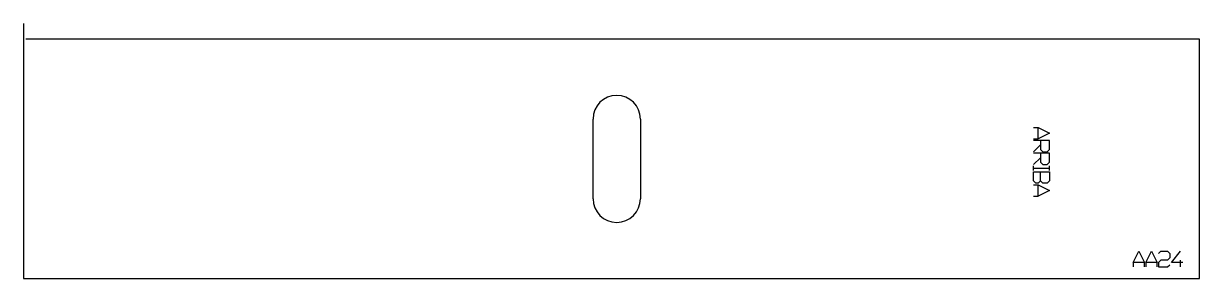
# Model space of a CAD drawing. Extents: x 266 to 635, y 1763 to 1843.
import ezdxf

# ---------------------------------------------------------------- set-up
doc = ezdxf.new("R2010")
doc.units = 0

msp = doc.modelspace()

# ---------------------------------------------------------------- linework, layer by layer
for p, q in [((265.55, 1843.48), (265.55, 1838.48)), ((265.55, 1838.48), (265.55, 1763.43)), ((635.25, 1838.53), (266.25, 1838.53)), ((635.25, 1763.43), (635.25, 1838.53)), ((444.6, 1788.48), (444.6, 1813.48)), ((459.5, 1813.48), (459.5, 1788.48)), ((583.1, 1810.82), (584.53, 1810.82)), ((584.53, 1810.82), (588.1, 1809.04)), ((584.53, 1807.25), (584.53, 1810.82)), ((588.1, 1809.04), (584.53, 1807.25)), ((583.1, 1807.25), (584.53, 1807.25)), ((588.1, 1806.8), (583.1, 1806.8)), ((583.1, 1803.23), (585.25, 1805.38)), ((585.25, 1806.8), (585.25, 1803.95)), ((588.1, 1803.95), (588.1, 1806.8)), ((588.1, 1802.79), (583.1, 1802.79)), ((583.1, 1799.21), (585.25, 1801.36)), ((585.25, 1803.95), (585.96, 1803.23)), ((585.25, 1802.79), (585.25, 1799.93)), ((585.96, 1803.23), (587.39, 1803.23)), ((587.39, 1803.23), (588.1, 1803.95)), ((588.1, 1799.93), (588.1, 1802.79)), ((583.1, 1797.34), (583.1, 1798.77)), ((583.1, 1798.05), (588.1, 1798.05)), ((583.1, 1796.89), (588.1, 1796.89)), ((583.1, 1794.04), (583.1, 1796.89)), ((585.25, 1799.93), (585.96, 1799.21)), ((585.25, 1794.04), (585.25, 1796.89)), ((585.96, 1799.21), (587.39, 1799.21)), ((587.39, 1799.21), (588.1, 1799.93)), ((588.1, 1797.34), (588.1, 1798.77)), ((588.1, 1796.89), (588.1, 1794.04)), ((583.82, 1793.32), (583.1, 1794.04)), ((584.53, 1793.32), (583.82, 1793.32)), ((585.25, 1794.04), (584.53, 1793.32)), ((585.96, 1793.32), (585.25, 1794.04)), ((587.39, 1793.32), (585.96, 1793.32)), ((588.1, 1794.04), (587.39, 1793.32)), ((583.1, 1792.88), (584.53, 1792.88)), ((584.53, 1792.88), (588.1, 1791.09)), ((584.53, 1789.3), (584.53, 1792.88)), ((588.1, 1791.09), (584.53, 1789.3)), ((583.1, 1789.3), (584.53, 1789.3)), ((614.35, 1768.46), (616.14, 1772.03)), ((616.14, 1772.03), (617.92, 1768.46)), ((618.37, 1768.46), (620.16, 1772.03)), ((620.16, 1772.03), (621.94, 1768.46)), ((622.39, 1771.31), (623.1, 1772.03)), ((623.1, 1772.03), (625.24, 1772.03)), ((625.24, 1772.03), (625.96, 1771.31)), ((625.96, 1771.31), (625.96, 1769.89)), ((626.41, 1768.46), (629.26, 1772.03)), ((617.92, 1768.46), (614.35, 1768.46)), ((614.35, 1768.46), (614.35, 1767.03)), ((617.92, 1767.03), (617.92, 1768.46)), ((621.94, 1768.46), (618.37, 1768.46)), ((618.37, 1768.46), (618.37, 1767.03)), ((621.94, 1767.03), (621.94, 1768.46)), ((623.1, 1769.17), (622.39, 1768.46)), ((622.39, 1768.46), (622.39, 1767.03)), ((625.24, 1769.17), (623.1, 1769.17)), ((625.96, 1769.89), (625.24, 1769.17)), ((625.24, 1767.03), (625.96, 1767.74)), ((629.98, 1768.46), (626.41, 1768.46)), ((629.26, 1767.03), (629.26, 1769.17)), ((622.39, 1767.03), (625.24, 1767.03)), ((265.55, 1763.43), (635.25, 1763.43))]:
    msp.add_line(p, q)
for centre, start, end in [((452.05, 1813.48), 0, 180), ((452.05, 1788.48), 180, 270), ((452.05, 1788.48), 270, 0)]:
    msp.add_arc(centre, 7.45, start, end)

doc.saveas('drawing.dxf')
